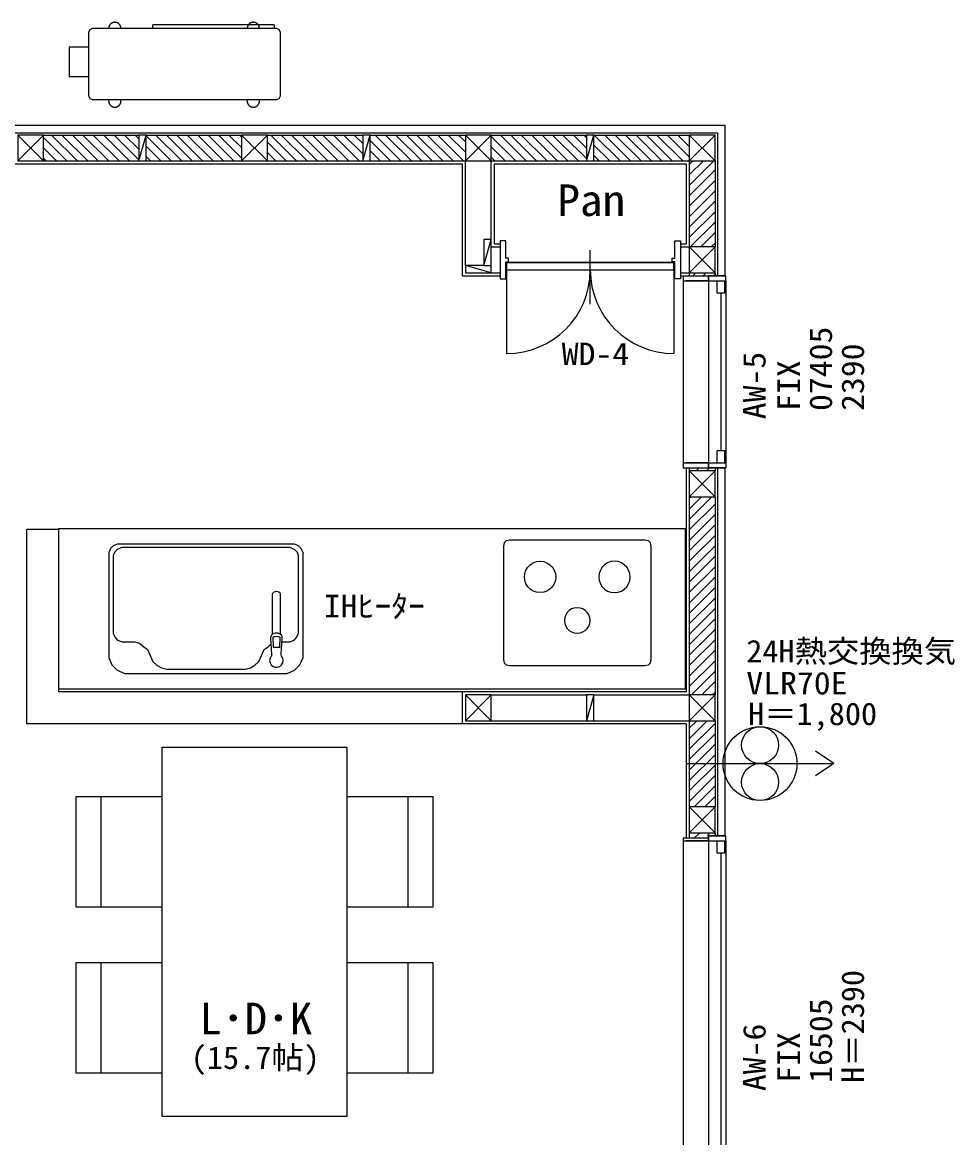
# Model space of a CAD drawing. Units: millimetres at full size, sheet at 1:50. Extents: x -8065 to 1202, y -4689 to 4303.
# Drawn here: x -2588 to 1202, y -548 to 3984 of the extents above; entities that cross this region are included whole.
import ezdxf
from ezdxf.enums import TextEntityAlignment as Align

# ---------------------------------------------------------------- set-up
doc = ezdxf.new("R2010")
doc.units = ezdxf.units.MM
doc.header["$LTSCALE"] = 50
for name, color, linetype, lineweight in [('0-2_柱', 3, 'Continuous', 20), ('0-3_仕上', 3, 'Continuous', 20), ('0-4_下地', 2, 'Continuous', 5), ('0-5_建具', 3, 'Continuous', 20), ('0-6_住設', 2, 'Continuous', 5), ('0-8_造作', 4, 'Continuous', 5), ('0-A_文字', 2, 'Continuous', 5), ('0-B_ハッチ', 1, 'Continuous', 9), ('0-D_ﾚｲﾔ 14', 2, 'Continuous', 5), ('0-F_補助線', 4, 'Continuous', 5)]:
    doc.layers.add(name, color=color, linetype=linetype, lineweight=lineweight)
doc.layers.add('0-9_寸法', color=5, linetype='Continuous')
doc.styles.add('ＭＳ ゴシック', font='')
doc.styles.get('ＭＳ ゴシック').set_extended_font_data('MS Gothic')

msp = doc.modelspace()

# ---------------------------------------------------------------- linework, layer by layer
at = {"layer": '0-2_柱'}
for points in [[(-2607.14, 3526.13), (-2607.14, 3421.13), (-2502.14, 3421.13), (-2502.14, 3526.13)], [(-1697.14, 3526.13), (-1697.14, 3421.13), (-1592.14, 3421.13), (-1592.14, 3526.13)], [(-787.14, 3526.13), (-787.14, 3421.13), (-682.14, 3421.13), (-682.14, 3526.13)], [(122.86, 3526.13), (122.86, 3421.13), (227.86, 3421.13), (227.86, 3526.13)], [(122.86, 3071.13), (122.86, 2966.13), (227.86, 2966.13), (227.86, 3071.13)], [(227.86, 2161.13), (122.86, 2161.13), (122.86, 2056.13), (227.86, 2056.13)], [(-787.14, 1251.13), (-787.14, 1146.13), (-682.14, 1146.13), (-682.14, 1251.13)], [(122.86, 1251.13), (122.86, 1146.13), (227.86, 1146.13), (227.86, 1251.13)], [(122.86, 796.13), (122.86, 691.13), (227.86, 691.13), (227.86, 796.13)]]:
    msp.add_lwpolyline(points, close=True, dxfattribs=at)
at = {"layer": '0-3_仕上'}
for p, q in [((-3464.64, 3566.13), (-2554.64, 3566.13)), ((-2554.64, 3566.13), (-1644.64, 3566.13)), ((-1644.64, 3566.13), (-734.64, 3566.13)), ((-734.64, 3566.13), (267.86, 3566.13)), ((267.86, 3566.13), (267.86, 3018.63)), ((-3399.64, 3408.63), (-2554.64, 3408.63)), ((-2554.64, 3408.63), (-1644.64, 3408.63)), ((-1644.64, 3408.63), (-799.64, 3408.63)), ((-799.64, 2953.63), (-799.64, 3408.63)), ((110.36, 3408.63), (110.36, 3083.63)), ((-669.64, 3083.63), (-646.64, 3083.63)), ((87.36, 3083.63), (110.36, 3083.63)), ((267.86, 3018.63), (267.86, 2953.63)), ((-799.64, 2953.63), (-646.64, 2953.63)), ((87.36, 2953.63), (98.36, 2953.63)), ((110.36, 2173.63), (110.36, 2108.63)), ((267.86, 2173.63), (267.86, 2108.63)), ((110.36, 2108.63), (110.36, 1263.63)), ((267.86, 2108.63), (267.86, 1198.63)), ((110.36, 1263.63), (-799.64, 1263.63)), ((-799.64, 1133.63), (-799.64, 1263.63)), ((267.86, 1198.63), (267.86, 743.63)), ((110.36, 1133.63), (-799.64, 1133.63)), ((110.36, 1133.63), (110.36, 743.63)), ((110.36, 743.63), (110.36, 668.63)), ((267.86, 743.63), (267.86, 678.63))]:
    msp.add_line(p, q, dxfattribs=at)
at = {"layer": '0-3_仕上', "color": 4, "lineweight": 5}
for p, q in [((-2569.64, 1133.63), (-2569.64, 1923.63)), ((-2439.64, 1923.63), (-2569.64, 1923.63)), ((-2439.64, 1263.63), (-2439.64, 1923.63)), ((-799.64, 1263.63), (-2439.64, 1263.63)), ((-799.64, 1133.63), (-2569.64, 1133.63))]:
    msp.add_line(p, q, dxfattribs=at)
at = {"layer": '0-3_仕上'}
msp.add_lwpolyline([(-669.64, 3083.63), (-669.64, 3408.63), (110.36, 3408.63)], dxfattribs=at)
at = {"layer": '0-4_下地'}
for p, q in [((-3464.64, 3535.13), (-2554.64, 3535.13)), ((-2554.64, 3535.13), (-1644.64, 3535.13)), ((-2502.14, 3526.13), (-2114.64, 3526.13)), ((-2084.64, 3526.13), (-1697.14, 3526.13)), ((-1644.64, 3535.13), (-734.64, 3535.13)), ((-1592.14, 3526.13), (-1204.64, 3526.13)), ((-1174.64, 3526.13), (-787.14, 3526.13)), ((-734.64, 3535.13), (236.86, 3535.13)), ((-682.14, 3526.13), (-294.64, 3526.13)), ((-264.64, 3526.13), (122.86, 3526.13)), ((236.86, 3535.13), (236.86, 3018.63)), ((-2502.14, 3421.13), (-2114.64, 3421.13)), ((-2084.64, 3421.13), (-1697.14, 3421.13)), ((-1592.14, 3421.13), (-1204.64, 3421.13)), ((-1174.64, 3421.13), (-787.14, 3421.13)), ((-787.14, 2996.13), (-787.14, 3421.13)), ((-682.14, 3101.13), (-682.14, 3421.13)), ((-682.14, 3421.13), (-294.64, 3421.13)), ((-264.64, 3421.13), (122.86, 3421.13)), ((122.86, 3421.13), (122.86, 3071.13)), ((227.86, 3421.13), (227.86, 3071.13)), ((-682.14, 3071.13), (-646.64, 3071.13)), ((87.36, 3071.13), (122.86, 3071.13)), ((236.86, 3018.63), (236.86, 2953.63)), ((-682.14, 2966.13), (-646.64, 2966.13)), ((87.36, 2966.13), (122.86, 2966.13)), ((122.86, 2966.13), (122.86, 2953.63)), ((227.86, 2966.13), (227.86, 2953.63)), ((122.86, 2173.63), (122.86, 2161.13)), ((227.86, 2173.63), (227.86, 2161.13)), ((236.86, 2173.63), (236.86, 2108.63)), ((236.86, 2108.63), (236.86, 1198.63)), ((122.86, 2056.13), (122.86, 1251.13)), ((227.86, 2056.13), (227.86, 1251.13)), ((-682.14, 1251.13), (-294.64, 1251.13)), ((-264.64, 1251.13), (122.86, 1251.13)), ((236.86, 1198.63), (236.86, 743.63)), ((-682.14, 1146.13), (-294.64, 1146.13)), ((-264.64, 1146.13), (122.86, 1146.13)), ((122.86, 1146.13), (122.86, 796.13)), ((227.86, 1146.13), (227.86, 796.13)), ((236.86, 743.63), (236.86, 678.63)), ((122.86, 691.13), (122.86, 668.63)), ((227.86, 691.13), (227.86, 678.63))]:
    msp.add_line(p, q, dxfattribs=at)
at = {"layer": '0-4_下地', "color": 3, "lineweight": 20}
for points in [[(-2114.64, 3526.13), (-2114.64, 3421.13), (-2084.64, 3421.13), (-2084.64, 3526.13)], [(-1204.64, 3526.13), (-1204.64, 3421.13), (-1174.64, 3421.13), (-1174.64, 3526.13)], [(-294.64, 3526.13), (-294.64, 3421.13), (-264.64, 3421.13), (-264.64, 3526.13)], [(-712.14, 3101.13), (-712.14, 2996.13), (-682.14, 2996.13), (-682.14, 3101.13)], [(-264.64, 1146.13), (-264.64, 1251.13), (-294.64, 1251.13), (-294.64, 1146.13)]]:
    msp.add_lwpolyline(points, close=True, dxfattribs=at)
for points in [[(-787.14, 2966.13), (-682.14, 2966.13), (-682.14, 2996.13)], [(-712.14, 2996.13), (-787.14, 2996.13), (-787.14, 2966.13)]]:
    msp.add_lwpolyline(points, dxfattribs=at)
at = {"layer": '0-5_建具'}
for p, q in [((-622.64, 3095.63), (-646.64, 3095.63)), ((-622.64, 3026.13), (-622.64, 3095.63)), ((63.36, 3095.63), (87.36, 3095.63)), ((63.36, 3026.13), (63.36, 3095.63)), ((87.36, 3095.63), (87.36, 2941.63)), ((-622.64, 2941.63), (-622.64, 3011.13)), ((-622.64, 3011.13), (-612.64, 3011.13)), ((53.36, 3026.13), (63.36, 3026.13)), ((63.36, 2941.63), (63.36, 3011.13)), ((98.36, 2953.63), (270.86, 2953.63)), ((98.36, 2953.63), (98.36, 2933.63)), ((200.86, 2933.63), (200.86, 2953.63)), ((270.86, 2933.63), (270.86, 2953.63)), ((87.36, 2941.63), (63.36, 2941.63)), ((98.36, 2933.63), (270.86, 2933.63)), ((200.86, 2933.63), (110.36, 2933.63)), ((265.86, 2933.63), (265.86, 2883.63)), ((250.86, 2883.63), (250.86, 2243.63)), ((265.86, 2243.63), (265.86, 2193.63)), ((98.36, 2193.63), (270.86, 2193.63)), ((98.36, 2193.63), (98.36, 2173.63)), ((200.86, 2193.63), (110.36, 2193.63)), ((200.86, 2193.63), (200.86, 2173.63)), ((200.86, 2173.63), (200.86, 2193.63)), ((270.86, 2193.63), (270.86, 2173.63)), ((98.36, 2173.63), (270.86, 2173.63)), ((267.86, 2173.63), (200.86, 2173.63)), ((98.36, 658.63), (270.86, 658.63)), ((200.86, 658.63), (110.36, 658.63)), ((200.86, 658.63), (200.86, 678.63)), ((200.86, 678.63), (270.86, 678.63)), ((265.86, 658.63), (265.86, 608.63)), ((270.86, 658.63), (270.86, 678.63)), ((250.86, 608.63), (250.86, -941.37))]:
    msp.add_line(p, q, dxfattribs=at)
at = {"layer": '0-5_建具', "color": 5, "lineweight": 13}
for p, q in [((-279.64, 2838.63), (-279.64, 3058.63)), ((-619.64, 2978.13), (-619.64, 2638.13)), ((60.36, 2978.13), (60.36, 2638.13))]:
    msp.add_line(p, q, dxfattribs=at)
at = {"layer": '0-5_建具', "color": 2, "lineweight": 5}
for p, q in [((-619.64, 3008.13), (60.36, 3008.13)), ((98.36, 2953.63), (98.36, 2173.63)), ((267.86, 2953.63), (258.86, 2953.63)), ((200.86, 2933.63), (200.86, 2193.63)), ((270.86, 2933.63), (270.86, 2193.63)), ((267.86, 2173.63), (258.86, 2173.63)), ((98.36, 668.63), (98.36, -1001.37)), ((200.86, 658.63), (200.86, -991.37)), ((267.86, 678.63), (258.86, 678.63)), ((270.86, 658.63), (270.86, -991.37))]:
    msp.add_line(p, q, dxfattribs=at)
at = {"layer": '0-5_建具'}
for points in [[(-646.64, 3095.63), (-646.64, 2941.63), (-622.64, 2941.63)], [(-612.64, 3011.13), (-612.64, 3026.13), (-622.64, 3026.13)], [(63.36, 3011.13), (53.36, 3011.13), (53.36, 3026.13)], [(267.86, 2953.63), (200.86, 2953.63), (200.86, 2933.63)], [(265.86, 2883.63), (235.86, 2883.63), (235.86, 2933.63)], [(235.86, 2193.63), (235.86, 2243.63), (265.86, 2243.63)], [(200.86, 668.63), (98.36, 668.63), (98.36, 658.63)], [(267.86, 678.63), (200.86, 678.63), (200.86, 658.63)], [(265.86, 608.63), (235.86, 608.63), (235.86, 658.63)]]:
    msp.add_lwpolyline(points, dxfattribs=at)
msp.add_lwpolyline([(-619.64, 3008.13), (-619.64, 2978.13), (60.36, 2978.13), (60.36, 3008.13)], close=True, dxfattribs=at)
at = {"layer": '0-5_建具', "color": 5, "lineweight": 13}
for centre, start, end in [((-619.64, 2978.13), 270, 0), ((60.36, 2978.13), 180, 270)]:
    msp.add_arc(centre, 340, start, end, dxfattribs=at)
at = {"layer": '0-6_住設'}
for p, q in [((-2369.64, 838.63), (-2019.64, 838.63)), ((-2369.64, 388.63), (-2369.64, 838.63)), ((-2269.64, 838.63), (-2269.64, 388.63)), ((-1269.64, 838.63), (-919.64, 838.63)), ((-1019.64, 388.63), (-1019.64, 838.63)), ((-919.64, 838.63), (-919.64, 388.63)), ((-2019.64, 388.63), (-2369.64, 388.63)), ((-919.64, 388.63), (-1269.64, 388.63)), ((-2369.64, 163.63), (-2019.64, 163.63)), ((-2369.64, -286.37), (-2369.64, 163.63)), ((-2269.64, 163.63), (-2269.64, -286.37)), ((-1269.64, 163.63), (-919.64, 163.63)), ((-1019.64, -286.37), (-1019.64, 163.63)), ((-919.64, 163.63), (-919.64, -286.37)), ((-2019.64, -286.37), (-2369.64, -286.37)), ((-919.64, -286.37), (-1269.64, -286.37))]:
    msp.add_line(p, q, dxfattribs=at)
for points in [[(-2439.64, 1276.13), (107.86, 1276.13), (107.86, 1926.13), (-2442.14, 1926.13), (-2442.14, 1923.63)], [(-1532.85, 1466.59), (-1501.38, 1466.58), (-1483.46, 1474), (-1473.31, 1484.14), (-1465.88, 1502.07), (-1465.91, 1817.7), (-1470.43, 1829.91), (-1481.82, 1842.49), (-1500.8, 1849.75), (-2183.49, 1849.75), (-2202.47, 1842.49), (-2213.86, 1829.91), (-2218.37, 1817.7), (-2218.4, 1502.07), (-2210.98, 1484.14), (-2200.83, 1474), (-2182.9, 1466.58), (-2131.84, 1466.6), (-2112.23, 1461.38), (-2094.89, 1446.74), (-2079.12, 1435.6), (-2057.46, 1387.47), (-2041.64, 1372.2), (-2022.99, 1361.79), (-2001.46, 1356.2), (-1682.83, 1356.2), (-1661.3, 1361.79), (-1642.64, 1372.2), (-1626.83, 1387.47), (-1605.16, 1435.6), (-1589.39, 1446.74), (-1577.53, 1456.75)], [(-483.23, 1666.65), (-483.73, 1666.59), (-498.36, 1668.28), (-511.81, 1673.09), (-523.67, 1680.63), (-533.56, 1690.53), (-541.11, 1702.39), (-545.92, 1715.83), (-547.6, 1730.47), (-545.92, 1745.1), (-541.11, 1758.54), (-533.56, 1770.41), (-523.67, 1780.3), (-511.81, 1787.85), (-498.36, 1792.66)], [(-498.36, 1792.66), (-483.73, 1794.34), (-469.09, 1792.66), (-455.65, 1787.85), (-443.79, 1780.3), (-433.9, 1770.41), (-426.35, 1758.54), (-421.54, 1745.1), (-419.85, 1730.47), (-421.54, 1715.83), (-427.76, 1700.17)], [(-166.77, 1792.66), (-181.41, 1794.34), (-196.05, 1792.66), (-209.49, 1787.85), (-221.35, 1780.3), (-231.24, 1770.41), (-238.79, 1758.54), (-243.6, 1745.1), (-245.29, 1730.47), (-243.6, 1715.83), (-237.38, 1700.17)], [(-181.9, 1666.65), (-181.41, 1666.59), (-166.77, 1668.28), (-153.33, 1673.09), (-141.47, 1680.63), (-131.58, 1690.53), (-124.03, 1702.39), (-119.22, 1715.83), (-117.53, 1730.47), (-119.22, 1745.1), (-124.03, 1758.54), (-131.58, 1770.41), (-141.47, 1780.3), (-153.33, 1787.85), (-166.77, 1792.66)], [(-427.76, 1700.17), (-433.9, 1690.53), (-443.79, 1680.63), (-455.65, 1673.09), (-469.09, 1668.28), (-483.23, 1666.65)], [(-237.38, 1700.17), (-231.24, 1690.53), (-221.35, 1680.63), (-209.49, 1673.09), (-196.05, 1668.28), (-181.9, 1666.65)], [(-1538.48, 1496.43), (-1538.48, 1660.04), (-1539.5, 1663.12), (-1542.36, 1665.95), (-1544.79, 1668.17), (-1545.56, 1668.68), (-1549.01, 1670.21), (-1553.23, 1671.02), (-1557.72, 1671.02), (-1561.95, 1670.21), (-1565.39, 1668.68), (-1566.17, 1668.17), (-1568.59, 1665.95), (-1571.45, 1663.12), (-1572.48, 1660.04), (-1572.48, 1496.43)], [(-332.8, 1605.5), (-344.62, 1604.14), (-355.55, 1600.23), (-365.2, 1594.09), (-373.25, 1586.04), (-379.39, 1576.38)], [(-286.02, 1576.38), (-292.16, 1586.04), (-300.21, 1594.09), (-309.86, 1600.23), (-320.8, 1604.14), (-332.8, 1605.5)], [(-379.39, 1576.38), (-383.31, 1565.45), (-384.68, 1553.54), (-383.31, 1541.63), (-379.39, 1530.69)], [(-292.16, 1521.04), (-286.02, 1530.69), (-282.1, 1541.63), (-280.73, 1553.54), (-282.1, 1565.45), (-286.02, 1576.38)], [(-379.39, 1530.69), (-373.25, 1521.04), (-365.2, 1512.99), (-355.55, 1506.85), (-344.62, 1502.94), (-332.34, 1501.6)], [(-332.34, 1501.6), (-320.8, 1502.94), (-309.86, 1506.85), (-300.21, 1512.99), (-292.16, 1521.04)]]:
    msp.add_lwpolyline(points, dxfattribs=at)
for points in [[(-1512.14, 1338.76), (-1481.41, 1351.48), (-1459.87, 1373.03), (-1447.14, 1403.76), (-1447.14, 1828.76), (-1454.21, 1845.83), (-1465.07, 1856.69), (-1482.14, 1863.76), (-2202.14, 1863.76), (-2219.21, 1856.69), (-2230.07, 1845.83), (-2237.14, 1828.76), (-2237.14, 1403.76), (-2224.41, 1373.03), (-2202.87, 1351.48), (-2172.14, 1338.76)], [(-607.57, 1370.1), (-57.57, 1370.1), (-43.68, 1372.88), (-35.35, 1381.21), (-32.57, 1395.1), (-32.57, 1855.1), (-35.35, 1868.99), (-43.68, 1877.32), (-57.57, 1880.1), (-607.57, 1880.1), (-621.46, 1877.32), (-629.79, 1868.99), (-632.57, 1855.1), (-632.57, 1395.1), (-629.79, 1381.21), (-621.46, 1372.88)], [(-1550.71, 1363.44), (-1541.76, 1366.7), (-1534.46, 1372.82), (-1529.7, 1381.07), (-1528.05, 1390.45), (-1529.7, 1399.83), (-1534.46, 1408.08), (-1534.91, 1408.46), (-1535.7, 1417.26), (-1531.99, 1481.56), (-1532.42, 1488.62), (-1535.27, 1493.76), (-1539.93, 1497.65), (-1545.01, 1500.32), (-1550.08, 1501.55), (-1555.48, 1502.05), (-1560.88, 1501.55), (-1565.95, 1500.32), (-1571.02, 1497.65), (-1575.68, 1493.76), (-1578.53, 1488.62), (-1578.96, 1482.91), (-1578.97, 1481.56), (-1575.24, 1417.23), (-1576.05, 1408.47), (-1576.49, 1408.08), (-1581.25, 1399.83), (-1582.91, 1390.45), (-1581.25, 1381.07), (-1576.49, 1372.82), (-1569.19, 1366.7), (-1560.24, 1363.44)], [(-1569.11, 1444.74), (-1541.85, 1444.74), (-1540.29, 1485.76), (-1545.26, 1487.15), (-1550.23, 1487.71), (-1555.48, 1488.22), (-1560.73, 1487.71), (-1565.7, 1487.15), (-1570.66, 1485.76)], [(-1269.64, 1038.63), (-1269.64, -461.37), (-2019.64, -461.37), (-2019.64, 1038.63)]]:
    msp.add_lwpolyline(points, close=True, dxfattribs=at)
at = {"layer": '0-8_造作'}
for p, q in [((-2502.14, 3516.36), (-2406.91, 3421.13)), ((-2469.49, 3526.13), (-2364.49, 3421.13)), ((-2427.06, 3526.13), (-2322.06, 3421.13)), ((-2384.63, 3526.13), (-2279.63, 3421.13)), ((-2342.21, 3526.13), (-2237.21, 3421.13)), ((-2299.78, 3526.13), (-2194.78, 3421.13)), ((-2257.36, 3526.13), (-2152.36, 3421.13)), ((-2214.93, 3526.13), (-2114.64, 3425.84)), ((-2172.5, 3526.13), (-2114.64, 3468.27)), ((-2130.08, 3526.13), (-2114.64, 3510.69)), ((-2084.64, 3523.12), (-1982.65, 3421.13)), ((-2045.22, 3526.13), (-1940.22, 3421.13)), ((-2002.8, 3526.13), (-1897.8, 3421.13)), ((-1960.37, 3526.13), (-1855.37, 3421.13)), ((-1917.94, 3526.13), (-1812.94, 3421.13)), ((-1875.52, 3526.13), (-1770.52, 3421.13)), ((-1833.09, 3526.13), (-1728.09, 3421.13)), ((-1790.67, 3526.13), (-1697.14, 3432.61)), ((-1748.24, 3526.13), (-1697.14, 3475.03)), ((-1705.81, 3526.13), (-1697.14, 3517.46)), ((-1592.14, 3497.31), (-1515.96, 3421.13)), ((-1578.53, 3526.13), (-1473.53, 3421.13)), ((-1536.11, 3526.13), (-1431.11, 3421.13)), ((-1493.68, 3526.13), (-1388.68, 3421.13)), ((-1451.25, 3526.13), (-1346.25, 3421.13)), ((-1408.83, 3526.13), (-1303.83, 3421.13)), ((-1366.4, 3526.13), (-1261.4, 3421.13)), ((-1323.97, 3526.13), (-1218.97, 3421.13)), ((-1281.55, 3526.13), (-1204.64, 3449.22)), ((-1239.12, 3526.13), (-1204.64, 3491.65)), ((-1174.64, 3504.08), (-1091.7, 3421.13)), ((-1154.27, 3526.13), (-1049.27, 3421.13)), ((-1111.84, 3526.13), (-1006.84, 3421.13)), ((-1069.42, 3526.13), (-964.42, 3421.13)), ((-1026.99, 3526.13), (-921.99, 3421.13)), ((-984.56, 3526.13), (-879.56, 3421.13)), ((-942.14, 3526.13), (-837.14, 3421.13)), ((-899.71, 3526.13), (-794.71, 3421.13)), ((-857.28, 3526.13), (-787.14, 3455.99)), ((-814.86, 3526.13), (-787.14, 3498.41)), ((-682.14, 3520.69), (-582.58, 3421.13)), ((-645.15, 3526.13), (-540.15, 3421.13)), ((-602.73, 3526.13), (-497.73, 3421.13)), ((-560.3, 3526.13), (-455.3, 3421.13)), ((-517.87, 3526.13), (-412.87, 3421.13)), ((-475.45, 3526.13), (-370.45, 3421.13)), ((-433.02, 3526.13), (-328.02, 3421.13)), ((-390.59, 3526.13), (-294.64, 3430.18)), ((-348.17, 3526.13), (-294.64, 3472.6)), ((-305.74, 3526.13), (-294.64, 3515.03)), ((-263.31, 3526.13), (-158.31, 3421.13)), ((-220.89, 3526.13), (-115.89, 3421.13)), ((-178.46, 3526.13), (-73.46, 3421.13)), ((-136.04, 3526.13), (-31.04, 3421.13)), ((-93.61, 3526.13), (11.39, 3421.13)), ((-51.18, 3526.13), (53.82, 3421.13)), ((-8.76, 3526.13), (96.24, 3421.13)), ((33.67, 3526.13), (122.86, 3436.94)), ((76.1, 3526.13), (122.86, 3479.37)), ((118.52, 3526.13), (122.86, 3521.79)), ((-2502.14, 3473.93), (-2449.34, 3421.13)), ((-2084.64, 3480.69), (-2025.08, 3421.13)), ((-1592.14, 3454.88), (-1558.39, 3421.13)), ((-1174.64, 3461.65), (-1134.12, 3421.13)), ((-682.14, 3478.27), (-625.01, 3421.13)), ((-264.64, 3485.03), (-200.74, 3421.13)), ((-2502.14, 3431.5), (-2491.77, 3421.13)), ((-2502.14, 3421.13), (-2114.64, 3421.13)), ((-2084.64, 3438.27), (-2067.5, 3421.13)), ((-2084.64, 3421.13), (-1697.14, 3421.13)), ((-1592.14, 3421.13), (-1204.64, 3421.13)), ((-1174.64, 3421.13), (-787.14, 3421.13)), ((-682.14, 3435.84), (-667.43, 3421.13)), ((-682.14, 3421.13), (-294.64, 3421.13)), ((-264.64, 3442.6), (-243.17, 3421.13)), ((-264.64, 3421.13), (122.86, 3421.13)), ((122.86, 3421.13), (122.86, 3071.13)), ((222.42, 3421.13), (122.86, 3321.57)), ((179.99, 3421.13), (122.86, 3363.99)), ((137.57, 3421.13), (122.86, 3406.42)), ((227.86, 3384.14), (122.86, 3279.14)), ((227.86, 3341.71), (122.86, 3236.71)), ((227.86, 3299.29), (122.86, 3194.29)), ((227.86, 3256.86), (122.86, 3151.86)), ((227.86, 3214.43), (122.86, 3109.43)), ((227.86, 3172.01), (126.98, 3071.13)), ((227.86, 3129.58), (169.41, 3071.13)), ((227.86, 3087.15), (211.83, 3071.13)), ((122.86, 2966.13), (122.86, 2953.63)), ((149.26, 2966.13), (136.76, 2953.63)), ((191.69, 2966.13), (179.19, 2953.63)), ((227.86, 2959.88), (221.61, 2953.63)), ((122.86, 2173.63), (122.86, 2161.13)), ((162.86, 2173.63), (150.36, 2161.13)), ((205.29, 2173.63), (192.79, 2161.13)), ((122.86, 2056.13), (122.86, 1251.13)), ((215.07, 2056.13), (122.86, 1963.92)), ((172.64, 2056.13), (122.86, 2006.35)), ((130.21, 2056.13), (122.86, 2048.77)), ((227.86, 2026.49), (122.86, 1921.49)), ((227.86, 1984.07), (122.86, 1879.07)), ((227.86, 1941.64), (122.86, 1836.64)), ((227.86, 1899.22), (122.86, 1794.22)), ((227.86, 1856.79), (122.86, 1751.79)), ((227.86, 1814.36), (122.86, 1709.36)), ((227.86, 1771.94), (122.86, 1666.94)), ((227.86, 1729.51), (122.86, 1624.51)), ((227.86, 1687.08), (122.86, 1582.08)), ((227.86, 1644.66), (122.86, 1539.66)), ((227.86, 1602.23), (122.86, 1497.23)), ((227.86, 1559.8), (122.86, 1454.8)), ((227.86, 1517.38), (122.86, 1412.38)), ((227.86, 1474.95), (122.86, 1369.95)), ((227.86, 1432.52), (122.86, 1327.52)), ((227.86, 1390.1), (122.86, 1285.1)), ((227.86, 1347.67), (131.31, 1251.13)), ((227.86, 1305.25), (173.74, 1251.13)), ((227.86, 1262.82), (216.17, 1251.13)), ((122.86, 1146.13), (122.86, 796.13)), ((196.02, 1146.13), (122.86, 1072.97)), ((153.59, 1146.13), (122.86, 1115.39)), ((227.86, 1135.54), (122.86, 1030.54)), ((227.86, 1093.11), (122.86, 988.11)), ((227.86, 1050.69), (122.86, 945.69)), ((227.86, 1008.26), (122.86, 903.26)), ((227.86, 965.83), (122.86, 860.83)), ((227.86, 923.41), (122.86, 818.41)), ((227.86, 880.98), (143.01, 796.13)), ((227.86, 838.56), (185.43, 796.13)), ((122.86, 691.13), (122.86, 668.63)), ((165.28, 691.13), (142.78, 668.63)), ((207.71, 691.13), (195.21, 678.63))]:
    msp.add_line(p, q, dxfattribs=at)
at = {"layer": '0-A_文字'}
msp.add_line((710.36, 971.99), (635.36, 921.99), dxfattribs=at)
msp.add_lwpolyline([(110.36, 971.99), (710.36, 971.99), (635.36, 1021.99)], dxfattribs=at)
for centre, radius in [((410.36, 971.99), 150), ((410.36, 1046.99), 75), ((410.36, 896.99), 75)]:
    msp.add_circle(centre, radius, dxfattribs=at)
at = {"layer": '0-B_ハッチ'}
for p, q in [((-2114.64, 3421.13), (-2084.64, 3526.13)), ((-1204.64, 3421.13), (-1174.64, 3526.13)), ((-294.64, 3421.13), (-264.64, 3526.13)), ((-712.14, 2996.13), (-682.14, 3101.13)), ((-682.14, 2966.13), (-787.14, 2996.13)), ((-264.64, 1251.13), (-294.64, 1146.13))]:
    msp.add_line(p, q, dxfattribs=at)
at = {"layer": '0-D_ﾚｲﾔ 14'}
for p, q in [((-1554.26, 3959.13), (-2304.26, 3959.13)), ((-2211.9, 3984.13), (-2212.62, 3984.13)), ((-1564.26, 3974.13), (-2057.26, 3974.13)), ((-2057.26, 3959.13), (-2057.26, 3974.13)), ((-1564.26, 3974.13), (-1564.26, 3959.13)), ((-2397.26, 3884.13), (-2397.26, 3764.13)), ((-2397.26, 3884.13), (-2319.26, 3884.13)), ((-2397.26, 3764.13), (-2319.26, 3764.13)), ((-2237.26, 3664.13), (-2237.26, 3670.13)), ((-2212.62, 3639.13), (-2211.9, 3639.13)), ((-2187.27, 3663.41), (-2187.27, 3670.13)), ((-1674.26, 3664.13), (-1674.26, 3670.13)), ((-1624.27, 3663.41), (-1624.27, 3670.13))]:
    msp.add_line(p, q, dxfattribs=at)
for points in [[(-2304.26, 3959.13), (-2314.26, 3954.13), (-2319.26, 3944.13)], [(-2319.26, 3944.13), (-2319.26, 3685.13), (-2314.26, 3675.13), (-2304.26, 3670.13), (-1554.26, 3670.13)], [(-2234.96, 3969.6), (-2235.26, 3968.95), (-2235.53, 3968.28), (-2235.78, 3967.6), (-2236.02, 3966.92), (-2236.23, 3966.24), (-2236.43, 3965.54), (-2236.6, 3964.84), (-2236.76, 3964.14), (-2236.89, 3963.43), (-2237, 3962.72), (-2237.1, 3962), (-2237.17, 3961.29), (-2237.22, 3960.57), (-2237.25, 3959.85), (-2237.26, 3959.13)], [(-2212.62, 3984.13), (-2213.34, 3984.11), (-2214.06, 3984.06), (-2214.78, 3984), (-2215.5, 3983.92), (-2216.21, 3983.82), (-2216.92, 3983.69), (-2217.63, 3983.55), (-2218.33, 3983.38), (-2219.02, 3983.2), (-2219.71, 3982.99), (-2220.4, 3982.77), (-2221.08, 3982.52), (-2221.75, 3982.26), (-2222.41, 3981.98), (-2223.06, 3981.68), (-2223.71, 3981.35), (-2224.34, 3981.02), (-2224.97, 3980.66), (-2225.59, 3980.28), (-2226.19, 3979.89), (-2226.78, 3979.48), (-2227.36, 3979.05), (-2227.93, 3978.61), (-2228.49, 3978.15), (-2229.03, 3977.68), (-2229.55, 3977.18), (-2230.07, 3976.68), (-2230.57, 3976.16), (-2231.05, 3975.62), (-2231.52, 3975.08), (-2231.97, 3974.51), (-2232.4, 3973.94), (-2232.82, 3973.35), (-2233.22, 3972.75), (-2233.61, 3972.15), (-2233.97, 3971.52), (-2234.32, 3970.89), (-2234.65, 3970.25), (-2234.96, 3969.6)], [(-2201.46, 3981.68), (-2202.12, 3981.98), (-2202.78, 3982.26), (-2203.45, 3982.52), (-2204.13, 3982.77), (-2204.81, 3982.99), (-2205.5, 3983.2), (-2206.2, 3983.38), (-2206.9, 3983.55), (-2207.61, 3983.69), (-2208.32, 3983.82), (-2209.03, 3983.92), (-2209.75, 3984), (-2210.46, 3984.06), (-2211.18, 3984.11), (-2211.9, 3984.13)], [(-2187.26, 3959.13), (-2187.27, 3959.85), (-2187.3, 3960.57), (-2187.36, 3961.29), (-2187.43, 3962), (-2187.52, 3962.72), (-2187.64, 3963.43), (-2187.77, 3964.14), (-2187.92, 3964.84), (-2188.1, 3965.54), (-2188.29, 3966.24), (-2188.51, 3966.92), (-2188.74, 3967.6), (-2189, 3968.28), (-2189.27, 3968.95), (-2189.56, 3969.6), (-2189.87, 3970.25), (-2190.2, 3970.89), (-2190.55, 3971.52), (-2190.92, 3972.15), (-2191.3, 3972.75), (-2191.7, 3973.35), (-2192.12, 3973.94), (-2192.56, 3974.51), (-2193.01, 3975.08), (-2193.48, 3975.62), (-2193.96, 3976.16), (-2194.46, 3976.68), (-2194.97, 3977.18), (-2195.5, 3977.68), (-2196.04, 3978.15), (-2196.6, 3978.61), (-2197.16, 3979.05), (-2197.74, 3979.48), (-2198.34, 3979.89), (-2198.94, 3980.28), (-2199.56, 3980.66), (-2200.18, 3981.02), (-2200.82, 3981.35), (-2201.46, 3981.68)], [(-1671.96, 3969.6), (-1672.26, 3968.95), (-1672.53, 3968.28), (-1672.78, 3967.6), (-1673.02, 3966.92), (-1673.23, 3966.24), (-1673.43, 3965.54), (-1673.6, 3964.84), (-1673.76, 3964.14), (-1673.89, 3963.43), (-1674, 3962.72), (-1674.1, 3962), (-1674.17, 3961.29), (-1674.22, 3960.57), (-1674.25, 3959.85), (-1674.26, 3959.13)], [(-1649.62, 3984.13), (-1650.34, 3984.11), (-1651.06, 3984.06), (-1651.78, 3984), (-1652.5, 3983.92), (-1653.21, 3983.82), (-1653.92, 3983.69), (-1654.63, 3983.55), (-1655.33, 3983.38), (-1656.02, 3983.2), (-1656.71, 3982.99), (-1657.4, 3982.77), (-1658.08, 3982.52), (-1658.75, 3982.26), (-1659.41, 3981.98), (-1660.06, 3981.68), (-1660.71, 3981.35), (-1661.34, 3981.02), (-1661.97, 3980.66), (-1662.59, 3980.28), (-1663.19, 3979.89), (-1663.78, 3979.48), (-1664.36, 3979.05), (-1664.93, 3978.61), (-1665.49, 3978.15), (-1666.03, 3977.68), (-1666.55, 3977.18), (-1667.07, 3976.68), (-1667.57, 3976.16), (-1668.05, 3975.62), (-1668.52, 3975.08), (-1668.97, 3974.51), (-1669.4, 3973.94), (-1669.82, 3973.35), (-1670.22, 3972.75), (-1670.61, 3972.15), (-1670.97, 3971.52), (-1671.32, 3970.89), (-1671.65, 3970.25), (-1671.96, 3969.6)], [(-1638.46, 3981.68), (-1639.12, 3981.98), (-1639.78, 3982.26), (-1640.45, 3982.52), (-1641.13, 3982.77), (-1641.81, 3982.99), (-1642.5, 3983.2), (-1643.2, 3983.38), (-1643.9, 3983.55), (-1644.61, 3983.69), (-1645.32, 3983.82), (-1646.03, 3983.92), (-1646.75, 3984), (-1647.46, 3984.06), (-1648.18, 3984.11), (-1648.9, 3984.13), (-1649.62, 3984.13)], [(-1624.26, 3959.13), (-1624.27, 3959.85), (-1624.3, 3960.57), (-1624.36, 3961.29), (-1624.43, 3962), (-1624.52, 3962.72), (-1624.64, 3963.43), (-1624.77, 3964.14), (-1624.92, 3964.84), (-1625.1, 3965.54), (-1625.29, 3966.24), (-1625.51, 3966.92), (-1625.74, 3967.6), (-1626, 3968.28), (-1626.27, 3968.95), (-1626.56, 3969.6), (-1626.87, 3970.25), (-1627.2, 3970.89), (-1627.55, 3971.52), (-1627.92, 3972.15), (-1628.3, 3972.75), (-1628.7, 3973.35), (-1629.12, 3973.94), (-1629.56, 3974.51), (-1630.01, 3975.08), (-1630.48, 3975.62), (-1630.96, 3976.16), (-1631.46, 3976.68), (-1631.97, 3977.18), (-1632.5, 3977.68), (-1633.04, 3978.15), (-1633.6, 3978.61), (-1634.16, 3979.05), (-1634.74, 3979.48), (-1635.34, 3979.89), (-1635.94, 3980.28), (-1636.56, 3980.66), (-1637.18, 3981.02), (-1637.82, 3981.35), (-1638.46, 3981.68)], [(-1554.26, 3670.13), (-1544.26, 3675.13), (-1539.26, 3685.13), (-1539.26, 3944.13), (-1544.26, 3954.13), (-1554.26, 3959.13)], [(-2237.26, 3664.13), (-2237.25, 3663.41), (-2237.22, 3662.69), (-2237.17, 3661.97), (-2237.1, 3661.25), (-2237, 3660.54), (-2236.89, 3659.83), (-2236.76, 3659.12), (-2236.6, 3658.42), (-2236.43, 3657.72), (-2236.23, 3657.02), (-2236.02, 3656.34), (-2235.78, 3655.65), (-2235.53, 3654.98), (-2235.26, 3654.31), (-2234.96, 3653.65), (-2234.65, 3653), (-2234.32, 3652.36), (-2233.97, 3651.73), (-2233.61, 3651.11), (-2233.22, 3650.5), (-2232.82, 3649.9), (-2232.4, 3649.32), (-2231.97, 3648.74), (-2231.52, 3648.18), (-2231.05, 3647.63), (-2230.57, 3647.1), (-2230.07, 3646.58), (-2229.55, 3646.07), (-2229.03, 3645.58), (-2228.49, 3645.11), (-2227.93, 3644.65), (-2227.36, 3644.2), (-2226.78, 3643.78), (-2226.19, 3643.37), (-2225.59, 3642.97), (-2224.97, 3642.6), (-2224.34, 3642.24), (-2223.71, 3641.9), (-2223.06, 3641.58)], [(-2223.06, 3641.58), (-2222.41, 3641.28), (-2221.75, 3641), (-2221.08, 3640.73), (-2220.4, 3640.49), (-2219.71, 3640.27), (-2219.02, 3640.06), (-2218.33, 3639.88), (-2217.63, 3639.71), (-2216.92, 3639.57), (-2216.21, 3639.44), (-2215.5, 3639.34), (-2214.78, 3639.26), (-2214.06, 3639.19), (-2213.34, 3639.15), (-2212.62, 3639.13)], [(-2211.9, 3639.13), (-2211.18, 3639.15), (-2210.46, 3639.19), (-2209.75, 3639.26), (-2209.03, 3639.34), (-2208.32, 3639.44), (-2207.61, 3639.57), (-2206.9, 3639.71), (-2206.2, 3639.88), (-2205.5, 3640.06), (-2204.81, 3640.27), (-2204.13, 3640.49), (-2203.45, 3640.73), (-2202.78, 3641), (-2202.12, 3641.28), (-2201.46, 3641.58), (-2200.82, 3641.9), (-2200.18, 3642.24), (-2199.56, 3642.6), (-2198.94, 3642.97), (-2198.34, 3643.37), (-2197.74, 3643.78), (-2197.16, 3644.2), (-2196.6, 3644.65), (-2196.04, 3645.11), (-2195.5, 3645.58), (-2194.97, 3646.07), (-2194.46, 3646.58), (-2193.96, 3647.1), (-2193.48, 3647.63), (-2193.01, 3648.18), (-2192.56, 3648.74), (-2192.12, 3649.32), (-2191.7, 3649.9), (-2191.3, 3650.5), (-2190.92, 3651.11), (-2190.55, 3651.73), (-2190.2, 3652.36), (-2189.87, 3653), (-2189.56, 3653.65)], [(-2189.56, 3653.65), (-2189.27, 3654.31), (-2189, 3654.98), (-2188.74, 3655.65), (-2188.51, 3656.34), (-2188.29, 3657.02), (-2188.1, 3657.72), (-2187.92, 3658.42), (-2187.77, 3659.12), (-2187.64, 3659.83), (-2187.52, 3660.54), (-2187.43, 3661.25), (-2187.36, 3661.97), (-2187.3, 3662.69), (-2187.27, 3663.41), (-2187.26, 3664.13)], [(-1674.26, 3664.13), (-1674.25, 3663.41), (-1674.22, 3662.69), (-1674.17, 3661.97), (-1674.1, 3661.25), (-1674, 3660.54), (-1673.89, 3659.83), (-1673.76, 3659.12), (-1673.6, 3658.42), (-1673.43, 3657.72), (-1673.23, 3657.02), (-1673.02, 3656.34), (-1672.78, 3655.65), (-1672.53, 3654.98), (-1672.26, 3654.31), (-1671.96, 3653.65), (-1671.65, 3653), (-1671.32, 3652.36), (-1670.97, 3651.73), (-1670.61, 3651.11), (-1670.22, 3650.5), (-1669.82, 3649.9), (-1669.4, 3649.32), (-1668.97, 3648.74), (-1668.52, 3648.18), (-1668.05, 3647.63), (-1667.57, 3647.1), (-1667.07, 3646.58), (-1666.55, 3646.07), (-1666.03, 3645.58), (-1665.49, 3645.11), (-1664.93, 3644.65), (-1664.36, 3644.2), (-1663.78, 3643.78), (-1663.19, 3643.37), (-1662.59, 3642.97), (-1661.97, 3642.6), (-1661.34, 3642.24), (-1660.71, 3641.9), (-1660.06, 3641.58)], [(-1660.06, 3641.58), (-1659.41, 3641.28), (-1658.75, 3641), (-1658.08, 3640.73), (-1657.4, 3640.49), (-1656.71, 3640.27), (-1656.02, 3640.06), (-1655.33, 3639.88), (-1654.63, 3639.71), (-1653.92, 3639.57), (-1653.21, 3639.44), (-1652.5, 3639.34), (-1651.78, 3639.26), (-1651.06, 3639.19), (-1650.34, 3639.15), (-1649.62, 3639.13), (-1648.9, 3639.13)], [(-1648.9, 3639.13), (-1648.18, 3639.15), (-1647.46, 3639.19), (-1646.75, 3639.26), (-1646.03, 3639.34), (-1645.32, 3639.44), (-1644.61, 3639.57), (-1643.9, 3639.71), (-1643.2, 3639.88), (-1642.5, 3640.06), (-1641.81, 3640.27), (-1641.13, 3640.49), (-1640.45, 3640.73), (-1639.78, 3641), (-1639.12, 3641.28), (-1638.46, 3641.58), (-1637.82, 3641.9), (-1637.18, 3642.24), (-1636.56, 3642.6), (-1635.94, 3642.97), (-1635.34, 3643.37), (-1634.74, 3643.78), (-1634.16, 3644.2), (-1633.6, 3644.65), (-1633.04, 3645.11), (-1632.5, 3645.58), (-1631.97, 3646.07), (-1631.46, 3646.58), (-1630.96, 3647.1), (-1630.48, 3647.63), (-1630.01, 3648.18), (-1629.56, 3648.74), (-1629.12, 3649.32), (-1628.7, 3649.9), (-1628.3, 3650.5), (-1627.92, 3651.11), (-1627.55, 3651.73), (-1627.2, 3652.36), (-1626.87, 3653), (-1626.56, 3653.65)], [(-1626.56, 3653.65), (-1626.27, 3654.31), (-1626, 3654.98), (-1625.74, 3655.65), (-1625.51, 3656.34), (-1625.29, 3657.02), (-1625.1, 3657.72), (-1624.92, 3658.42), (-1624.77, 3659.12), (-1624.64, 3659.83), (-1624.52, 3660.54), (-1624.43, 3661.25), (-1624.36, 3661.97), (-1624.3, 3662.69), (-1624.27, 3663.41), (-1624.26, 3664.13)]]:
    msp.add_lwpolyline(points, dxfattribs=at)
at = {"layer": '0-F_補助線'}
for p, q in [((-2607.14, 3526.13), (-2502.14, 3421.13)), ((-2502.14, 3526.13), (-2607.14, 3421.13)), ((-1697.14, 3526.13), (-1592.14, 3421.13)), ((-1592.14, 3526.13), (-1697.14, 3421.13)), ((-787.14, 3526.13), (-682.14, 3421.13)), ((-682.14, 3526.13), (-787.14, 3421.13)), ((122.86, 3526.13), (227.86, 3421.13)), ((227.86, 3526.13), (122.86, 3421.13)), ((122.86, 3071.13), (227.86, 2966.13)), ((227.86, 3071.13), (122.86, 2966.13)), ((227.86, 2161.13), (122.86, 2056.13)), ((227.86, 2056.13), (122.86, 2161.13)), ((-787.14, 1251.13), (-682.14, 1146.13)), ((-682.14, 1251.13), (-787.14, 1146.13)), ((122.86, 1251.13), (227.86, 1146.13)), ((227.86, 1251.13), (122.86, 1146.13)), ((122.86, 796.13), (227.86, 691.13)), ((227.86, 796.13), (122.86, 691.13))]:
    msp.add_line(p, q, dxfattribs=at)

# ---------------------------------------------------------------- texts
at = {"layer": '0-9_寸法', "style": 'ＭＳ ゴシック'}
for s, height, width, p in [('Pan', 128.3, 1.05, (-413.39, 3158.63)), ('WD-4', 91.64, 1.1, (-395.8, 2563.48)), ('IHﾋｰﾀｰ', 91.64, 1.1, (-1363.39, 1538.63)), ('24H熱交換換気', 91.64, 1.05, (354.5, 1355.62)), ('VLR70E', 91.64, 1.1, (354.5, 1225.62)), ('H＝1,800', 91.64, 1.05, (362.24, 1100.86)), ('L･D･K', 128.3, 1.05, (-1868.39, -166.37)), ('(15.7帖)', 91.64, 1.05, (-1903.39, -296.37))]:
    msp.add_text(s, height=height, dxfattribs=dict(at, width=width)).set_placement(p, align=Align.BOTTOM_LEFT)
for s, width, p in [('07405', 1.1, (730.36, 2404.88)), ('AW-5', 1.1, (460.28, 2371.16)), ('2390', 1.1, (860.36, 2404.88)), ('FIX', 1.1, (600.36, 2404.88)), ('H＝2390', 1.05, (860.36, -325.12)), ('16505', 1.1, (730.36, -325.12)), ('AW-6', 1.1, (460.28, -358.84)), ('FIX', 1.1, (600.36, -325.12))]:
    msp.add_text(s, height=91.64, rotation=90, dxfattribs=dict(at, width=width)).set_placement(p, align=Align.BOTTOM_LEFT)

doc.saveas('drawing.dxf')
